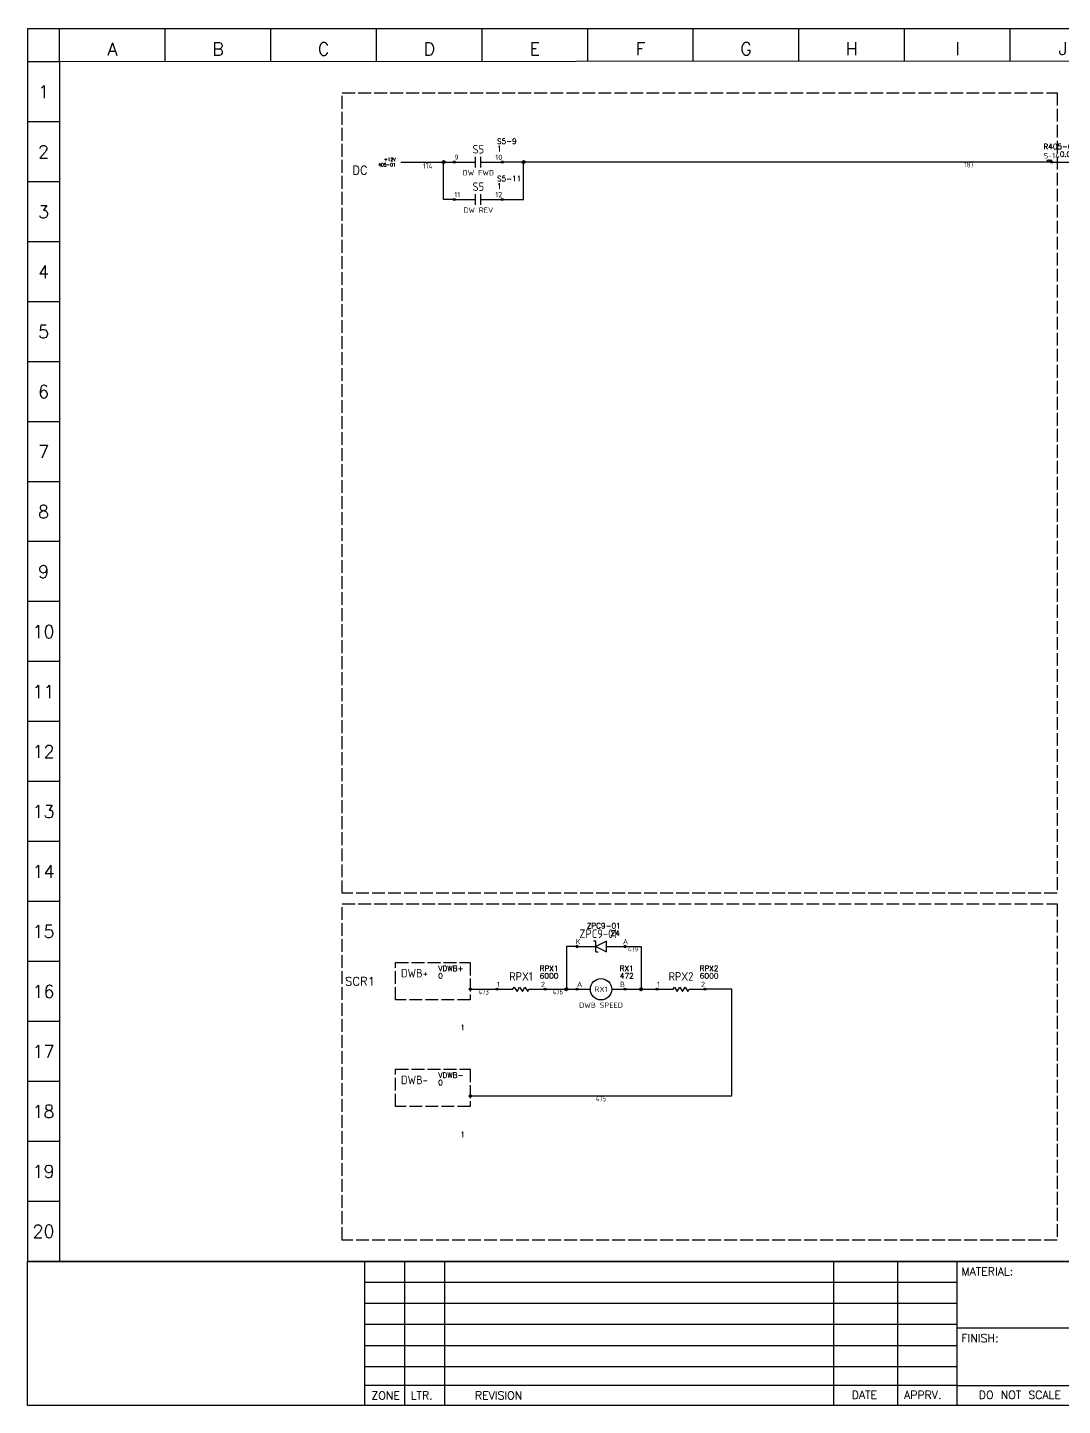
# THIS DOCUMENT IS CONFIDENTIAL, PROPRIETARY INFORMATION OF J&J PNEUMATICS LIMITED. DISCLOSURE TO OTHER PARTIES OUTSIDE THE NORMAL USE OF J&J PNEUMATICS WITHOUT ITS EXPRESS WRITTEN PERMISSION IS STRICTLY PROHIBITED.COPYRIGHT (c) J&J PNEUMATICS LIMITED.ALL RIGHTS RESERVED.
# Model space of a CAD drawing. Header units: millimetres. Extents: x 0 to 1020, y 0 to 646.
# Drawn here: x 0 to 485, y 0 to 646 of the extents above; entities that cross this region are included whole.
import ezdxf
from ezdxf.enums import TextEntityAlignment as Align

# ---------------------------------------------------------------- set-up
doc = ezdxf.new("R2010")
doc.units = ezdxf.units.MM
doc.header["$LTSCALE"] = 0.5
doc.linetypes.add('ACAD_ISO02W100', pattern=[15, 12, -3])
for name, color, linetype in [('LOCBOX', 7, 'ACAD_ISO02W100'), ('NETLIST', 50, 'Continuous'), ('OUTLINE_0', 7, 'Continuous'), ('OUTLINE_GRID', 7, 'Continuous'), ('SYMS', 7, 'Continuous'), ('WIREFIXED', 7, 'Continuous'), ('WIRENO', 7, 'Continuous'), ('WIRES', 7, 'Continuous')]:
    doc.layers.add(name, color=color, linetype=linetype)
doc.styles.add('MONOTXT', font='monotxt', dxfattribs={"height": 0.125})
doc.styles.get("Standard").update_dxf_attribs({"font": 'txt.shx', "bigfont": 'gbcbig.shx'})
doc.styles.add('WD', font='romans.shx', dxfattribs={"bigfont": 'gbcbig.shx'})
doc.styles.add('WD_IEC', font='isocp2.shx', dxfattribs={"width": 0.9, "height": 4})

# ---------------------------------------------------------------- blocks, each defined once
blk = doc.blocks.new('CONTRELEC 2016 BLOCK')
for p, q in [((131.63, 68.75), (131.63, 12.5)), ((147.26, 68.75), (147.26, 12.5)), ((162.88, 68.75), (162.88, 12.5)), ((314.74, 68.75), (314.74, 12.5)), ((339.74, 68.75), (339.74, 12.5)), ((362.88, 68.75), (362.88, 12.5)), ((444.47, 68.75), (444.47, 12.5)), ((512.88, 68.75), (512.88, 12.5)), ((562.5, 68.75), (562.5, 12.5)), ((587.5, 68.75), (587.5, 12.5)), ((702.25, 68.75), (702.25, 12.5)), ((362.88, 60.54), (131.63, 60.54)), ((587.5, 60.54), (512.88, 60.54)), ((544.24, 60.54), (544.24, 12.5)), ((362.88, 52.29), (131.63, 52.29)), ((587.5, 52.27), (512.88, 52.27)), ((362.88, 44.04), (131.63, 44.04)), ((587.5, 44.04), (512.88, 44.04)), ((702.25, 45.31), (850, 45.31)), ((362.88, 42.79), (444.47, 42.79)), ((444.47, 42.9), (513.01, 42.9)), ((362.88, 35.79), (131.63, 35.79)), ((587.5, 35.79), (512.88, 35.79)), ((362.88, 27.54), (131.63, 27.54)), ((587.5, 27.54), (512.88, 27.54)), ((587.24, 27.38), (850, 27.38)), ((362.88, 20.29), (131.63, 20.29)), ((362.88, 20.29), (444.47, 20.29)), ((587.5, 20.29), (512.88, 20.29)), ((702.25, 20.31), (850, 20.31)), ((753.23, 20.31), (753.23, 12.5)), ((812.7, 20.31), (812.7, 12.5))]:
    blk.add_line(p, q)
blk.add_lwpolyline([(0, 68.75), (850, 68.75), (850, 12.5), (0, 12.5)], close=True)
at = {"layer": 'OUTLINE_0', "linetype": 'Continuous'}
blk.add_line((544.24, 12.5), (562.5, 12.5), dxfattribs=at)
at = {"insert": (784.15, 34.85), "char_height": 2.5, "width": 3.4096, "attachment_point": 1}
blk.add_mtext('\\pi0.87148;-', dxfattribs=at)
at = {"layer": 'OUTLINE_0'}
for s, height, p in [('MATERIAL:', 3.125, (364.7, 63.28)), ('UNLESS OTHERWISE SPECIFIED', 2.35, (448.97, 64.79)), ('APPROVALS', 3, (520.53, 63.28)), ('DATE', 3, (568.82, 63.28)), ('TITLE', 3, (590.57, 63.19)), ('TOLERANCES ARE:', 2.35, (448.97, 56.96)), ('DIMENSIONS ARE IN INCHES', 2.35, (448.97, 60.88)), ('FRACTIONS', 2.35, (449.01, 53.04)), ('DECIMALS', 2.35, (473.22, 52.96)), ('ANGLES', 2.35, (495.17, 52.96)), ('DRAWN', 3, (515.21, 54.5)), ('%%P 1/64', 2.35, (450.01, 48.43)), ('.XX%%P.01', 2.35, (474.49, 48.43)), ('%%P 30%%D', 2.35, (496.69, 48.43)), ('CHECKED', 3, (515.21, 45.93)), ('.XXX%%P.005', 2.35, (473.98, 43.89)), ('DRAWING No.', 3, (705.14, 40.21)), ('FINISH:', 3.125, (364.7, 37.21)), ('APPROVAL', 3, (515.21, 37.77)), ('RELEASED', 3, (515.21, 29.61)), ('ENQUIRY/JOB NUMBER', 3, (589.63, 22.91)), ('FILE:', 3, (706.25, 22.18)), ('ZONE', 3.125, (134.3, 14.8)), ('LTR.', 3.125, (149.63, 14.83)), ('REVISION', 3.125, (174.72, 14.83)), ('DATE', 3.125, (321.88, 15.05)), ('APPRV.', 3.125, (342.3, 15.05)), ('DO NOT SCALE DRAWING', 3.125, (371.49, 15.05)), ('SCALE:', 3, (706.25, 15.11)), ('SHT    OF', 3, (765.79, 15.11))]:
    blk.add_text(s, height=height, dxfattribs=at).set_placement(p)
at = {"layer": 'OUTLINE_0', "style": 'WD'}
blk.add_text('REV.', height=3, dxfattribs=at).set_placement((816.29, 15.11))
at = {"layer": 'OUTLINE_0', "insert": (446.94, 41.22), "char_height": 1.875, "width": 63.19, "attachment_point": 1, "style": 'MONOTXT'}
blk.add_mtext('THIS DOCUMENT IS CONFIDENTIAL, PROPRIETARY INFORMATION OF CONTRELEC LIMITED. DISCLOSURE TO OTHER PARTIES OUTSIDE THE NORMAL USE OF CONTRELEC LIMITED WITHOUT ITS EXPRESS WRITTEN PERMISSION IS STRICTLY PROHIBITED. COPYRIGHT (C) CONTRELEC LIMITED.^JALL RIGHTS RESERVED.', dxfattribs=at)
at = {"layer": 'OUTLINE_0', "style": 'WD'}
for tag, height, p in [('DWGDESC1', 5, (644.66, 57.89)), ('EDBY', 3, (553.37, 56.41)), ('EDDATE', 3, (575, 56.41)), ('CKBY', 3, (553.37, 48.16)), ('CKDATE', 3, (575, 48.16)), ('DWGDESC2', 5, (645.03, 47.96)), ('DWGDESC3', 5, (645.15, 37.57)), ('PROJDESC', 5, (642.81, 17.97)), ('REVISION', 3, (835.28, 16.64))]:
    blk.add_attdef(tag, text='', height=height, dxfattribs=at).set_placement(p, align=Align.MIDDLE_CENTER)
blk.add_attdef('DWGNO', text='', height=5, dxfattribs=at).set_placement((782.6, 33.58), align=Align.MIDDLE_RIGHT)
blk.add_attdef('SHEETNO', text='', height=5, dxfattribs=at).set_placement((788, 33.58), align=Align.MIDDLE_LEFT)
for tag, p, height in [('FILENAME', (721.45, 22.05), 3), ('SCALE', (725.62, 15.05), 3), ('SH', (776.35, 15.29), 3), ('NSH', (796.5, 15.11), 3.12)]:
    blk.add_attdef(tag, p, '', height=height, dxfattribs=at)
at = {"layer": 'OUTLINE_0', "style": 'WD', "flags": 1}
blk.add_attdef('WD_TB', (567.05, 15.25), '', height=3, dxfattribs=at)
blk = doc.blocks.new('2010 Grid')
at = {"layer": 'OUTLINE_GRID'}
for p, q in [((0, 481.25), (0, 0)), ((850, 481.25), (0, 481.25)), ((12.5, 468.31), (12.5, 481.25)), ((53.75, 468.33), (53.75, 481.27)), ((95, 468.35), (95, 481.29)), ((136.25, 468.37), (136.25, 481.32)), ((177.5, 468.39), (177.5, 481.34)), ((218.75, 468.41), (218.75, 481.36)), ((260, 468.44), (260, 481.38)), ((301.25, 468.46), (301.25, 481.4)), ((342.5, 468.48), (342.5, 481.43)), ((383.75, 468.5), (383.75, 481.45)), ((425, 468.52), (425, 481.47)), ((466.25, 468.55), (466.25, 481.49)), ((507.5, 468.57), (507.5, 481.51)), ((548.75, 468.59), (548.75, 481.53)), ((590, 468.61), (590, 481.56)), ((631.25, 468.63), (631.25, 481.58)), ((672.5, 468.66), (672.5, 481.6)), ((713.75, 468.68), (713.75, 481.62)), ((755, 468.7), (755, 481.64)), ((796.25, 468.72), (796.25, 481.67)), ((837.5, 468.74), (837.5, 481.69)), ((850, 481.25), (850, 0)), ((12.5, 468.31), (0, 468.31)), ((837.5, 468.74), (12.5, 468.31)), ((12.5, 468.31), (12.5, 0)), ((837.5, 468.74), (837.5, 0)), ((850, 468.74), (837.5, 468.74)), ((12.5, 444.89), (0, 444.89)), ((850, 445.33), (837.5, 445.33)), ((12.5, 421.47), (0, 421.47)), ((850, 421.91), (837.5, 421.91)), ((850, 398.5), (837.5, 398.5)), ((12.5, 398.06), (0, 398.06)), ((12.5, 374.64), (0, 374.64)), ((850, 375.08), (837.5, 375.08)), ((12.5, 351.23), (0, 351.23)), ((850, 351.67), (837.5, 351.67)), ((850, 328.25), (837.5, 328.25)), ((12.5, 327.81), (0, 327.81)), ((12.5, 304.4), (0, 304.4)), ((850, 304.84), (837.5, 304.84)), ((12.5, 280.98), (0, 280.98)), ((850, 281.42), (837.5, 281.42)), ((12.5, 257.57), (0, 257.57)), ((850, 258.01), (837.5, 258.01)), ((12.5, 234.15), (0, 234.15)), ((850, 234.59), (837.5, 234.59)), ((12.5, 210.74), (0, 210.74)), ((850, 211.18), (837.5, 211.18)), ((12.5, 187.32), (0, 187.32)), ((850, 187.76), (837.5, 187.76)), ((12.5, 163.91), (0, 163.91)), ((850, 164.35), (837.5, 164.35)), ((12.5, 140.49), (0, 140.49)), ((850, 140.93), (837.5, 140.93)), ((12.5, 117.08), (0, 117.08)), ((850, 117.51), (837.5, 117.51)), ((12.5, 93.66), (0, 93.66)), ((850, 94.1), (837.5, 94.1)), ((12.5, 70.25), (0, 70.25)), ((850, 70.68), (837.5, 70.68)), ((12.5, 46.83), (0, 46.83)), ((850, 47.27), (837.5, 47.27)), ((12.5, 23.42), (0, 23.42)), ((850, 23.85), (837.5, 23.85)), ((850, 0), (0, 0))]:
    blk.add_line(p, q, dxfattribs=at)
at = {"layer": 'OUTLINE_GRID', "char_height": 5, "width": 17.7556, "attachment_point": 5}
for s, insert in [('A', (33.12, 473.28)), ('B', (74.38, 473.3)), ('C', (115.62, 473.32)), ('D', (156.88, 473.34)), ('E', (198.12, 473.37)), ('F', (239.38, 473.39)), ('G', (280.62, 473.41)), ('H', (321.88, 473.43)), ('I', (363.12, 473.45)), ('J', (404.37, 473.48)), ('K', (445.62, 473.5)), ('L', (486.88, 473.52)), ('M', (528.12, 473.54)), ('N', (569.38, 473.56)), ('O', (610.62, 473.59)), ('P', (651.88, 473.61)), ('Q', (693.12, 473.63)), ('R', (734.38, 473.65)), ('S', (775.62, 473.67)), ('T', (816.88, 473.69)), ('1', (6.25, 456.6)), ('1', (843.75, 457.04)), ('2', (843.75, 433.62)), ('2', (6.25, 433.18)), ('3', (6.25, 409.77)), ('3', (843.75, 410.21)), ('4', (6.25, 386.35)), ('4', (843.75, 386.79)), ('5', (843.75, 363.37)), ('5', (6.25, 362.94)), ('6', (6.25, 339.52)), ('6', (843.75, 339.96)), ('7', (6.25, 316.11)), ('7', (843.75, 316.54)), ('8', (6.25, 292.69)), ('8', (843.75, 293.13)), ('9', (6.25, 269.28)), ('9', (843.75, 269.71)), ('10', (6.25, 245.86)), ('10', (843.75, 246.3)), ('11', (6.25, 222.44)), ('11', (843.75, 222.88)), ('12', (6.25, 199.03)), ('12', (843.75, 199.47)), ('13', (6.25, 175.61)), ('13', (843.75, 176.05)), ('14', (6.25, 152.2)), ('14', (843.75, 152.64)), ('15', (6.25, 128.78)), ('15', (843.75, 129.22)), ('16', (6.25, 105.37)), ('16', (843.75, 105.81)), ('17', (6.25, 81.95)), ('17', (843.75, 82.39)), ('18', (6.25, 58.54)), ('18', (843.75, 58.98)), ('19', (843.75, 35.56)), ('19', (6.25, 35.12)), ('20', (6.25, 11.71)), ('20', (843.75, 12.15))]:
    blk.add_mtext(s, dxfattribs=dict(at, insert=insert))
blk = doc.blocks.new('CONTACT-NO')
for p, q in [((2.5, 0), (12.5, 0)), ((12.5, -2.5), (12.5, 2.5)), ((15, -2.5), (15, 2.5)), ((15, 0), (25, 0))]:
    blk.add_line(p, q)
for centre in [(2.5, 0), (25, 0)]:
    blk.add_circle(centre, 0.5)
at = {"style": 'WD_IEC', "flags": 1}
blk.add_attdef('LOC', text='', height=4, dxfattribs=at).set_placement((13.75, 11), align=Align.MIDDLE_CENTER)
at = {"style": 'WD_IEC'}
for tag, height, p in [('TAG1', 4, (13.75, 6)), ('DESC1', 2.5, (13.75, -5))]:
    blk.add_attdef(tag, text='', height=height, dxfattribs=at).set_placement(p, align=Align.MIDDLE_CENTER)
for tag, p, height, flags in [('X4TERM01', (2.5, 0), 0.64, 1), ('TERM01', (2.5, 1), 2.5, 8), ('X1TERM02', (25, 0), 0.64, 1)]:
    blk.add_attdef(tag, p, '', height=height, dxfattribs=dict(at, flags=flags))
at = {"style": 'WD_IEC', "flags": 8}
blk.add_attdef('TERM02', text='', height=2.5, dxfattribs=at).set_placement((25, 1), align=Align.RIGHT)
at = {"layer": 'NETLIST'}
for tag, p, height in [('NETTAG', (22.5, 8.5), 2.5), ('NETVALUE', (22.5, 5), 2.56)]:
    blk.add_attdef(tag, p, '', height=height, dxfattribs=at)
blk = doc.blocks.new('INTERCONNECT-H1')
blk.add_line((-2.5, 0), (12.5, 0))
for centre in [(-2.5, 0), (12.5, 0)]:
    blk.add_circle(centre, 0.5)
at = {"style": 'WD_IEC', "flags": 1}
for tag, height, p in [('LOC', 4, (5, 10)), ('TAG1', 4, (-2.43, 3.16)), ('DESC1', 2.5, (5, -2.5))]:
    blk.add_attdef(tag, text='', height=height, dxfattribs=at).set_placement(p, align=Align.MIDDLE_CENTER)
at = {"style": 'WD_IEC', "flags": 8}
for tag, p in [('TERM01', (-2.5, 1)), ('TERM02', (12.5, 1))]:
    blk.add_attdef(tag, text='', height=2.5, dxfattribs=at).set_placement(p, align=Align.BOTTOM_CENTER)
at = {"style": 'WD_IEC', "flags": 1}
blk.add_attdef('X4TERM01', (-2.5, 0), '', height=0.5, dxfattribs=at)
blk.add_attdef('X1TERM02', text='', height=0.5, dxfattribs=at).set_placement((12.5, 0), align=Align.RIGHT)
at = {"layer": 'NETLIST'}
for tag, p in [('NETTAG', (5, 6)), ('NETVALUE', (5, 2.5))]:
    blk.add_attdef(tag, text='', height=2.5, dxfattribs=at).set_placement(p, align=Align.CENTER)
blk.add_attdef('X4TERMDESC01', text='', height=1, dxfattribs=at).set_placement((-2.5, 0), align=Align.RIGHT)
blk.add_attdef('X1TERMDESC02', (12.5, 0), '', height=1, dxfattribs=at)
blk = doc.blocks.new('WDDOT')
for radius in [0.72, 0.449, 0.223]:
    blk.add_circle((0, 0), radius)
blk = doc.blocks.new('WD_WNH2')
at = {"linetype": 'Continuous', "style": 'WD_IEC', "width": 0.8}
blk.add_attdef('WIRENO', text='', height=2.5, dxfattribs=at).set_placement((0, 0), align=Align.TOP_CENTER)
at = {"style": 'WD_IEC', "flags": 1}
for tag, p in [('W02USER', (0, -1.21)), ('W03USER', (0, -1.33)), ('W04USER', (0, -1.46)), ('W05USER', (0, -1.58)), ('W06USER', (0, -1.71)), ('W07USER', (0, -1.83)), ('W08USER', (0, -1.96)), ('W09USER', (0, -2.08)), ('W01USER', (0, -1.08)), ('W10USER', (0, -2.21))]:
    blk.add_attdef(tag, text='', height=0.08, dxfattribs=at).set_placement(p, align=Align.CENTER)
blk = doc.blocks.new('DCM-1')
at = {"linetype": 'ACAD_ISO02W100'}
blk.add_lwpolyline([(-35, 12.5), (0, 12.5), (0, -5), (-35, -5)], close=True, dxfattribs=at)
blk.add_circle((0, 0), 0.5)
at = {"style": 'WD_IEC'}
for tag, height, flags, p in [('LOC', 4, 1, (-32.5, 14.5)), ('DESC1', 3, 9, (-32.5, 2.5))]:
    blk.add_attdef(tag, text='', height=height, dxfattribs=dict(at, flags=flags)).set_placement(p, align=Align.MIDDLE_LEFT)
blk.add_attdef('TAG1', text='', height=4, dxfattribs=at).set_placement((-32.5, 7.5), align=Align.MIDDLE_LEFT)
at = {"style": 'WD_IEC', "flags": 1}
blk.add_attdef('X1TERM01', (0, 0), '', height=0.5, dxfattribs=at)
blk.add_attdef('TERMDESC01', text='', height=2.5).set_placement((-2.5, -1), align=Align.TOP_RIGHT)
blk.add_attdef('TERM01', text='', height=2.5).set_placement((-2.5, -20), align=Align.BOTTOM_RIGHT)
at = {"layer": 'NETLIST'}
for tag, p in [('NETTAG', (-15, 8.5)), ('NETVALUE', (-15, 5))]:
    blk.add_attdef(tag, p, '', height=2.5, dxfattribs=at)
blk = doc.blocks.new('CONTACTOR-H')
for p, q in [((0, 0), (6.25, 0)), ((16.25, 0), (22.5, 0))]:
    blk.add_line(p, q)
for centre, radius in [((0, 0), 0.5), ((11.25, 0), 5), ((22.5, 0), 0.5)]:
    blk.add_circle(centre, radius)
at = {"style": 'WD_IEC', "flags": 1}
blk.add_attdef('LOC', text='', height=4, dxfattribs=at).set_placement((11.25, 8.5), align=Align.MIDDLE_CENTER)
at = {"style": 'WD_IEC'}
for tag, p, height, flags in [('X4TERM01', (0, 0), 0.64, 1), ('TERM01', (0, 1), 2.5, 8), ('X1TERM02', (22.5, 0), 0.64, 1)]:
    blk.add_attdef(tag, p, '', height=height, dxfattribs=dict(at, flags=flags))
for tag, height, p in [('TAG1', 4, (11.25, 0)), ('DESC1', 2.5, (11.25, -7.5))]:
    blk.add_attdef(tag, text='', height=height, dxfattribs=at).set_placement(p, align=Align.MIDDLE_CENTER)
at = {"style": 'WD_IEC', "flags": 8}
blk.add_attdef('TERM02', text='', height=2.5, dxfattribs=at).set_placement((22.5, 1), align=Align.RIGHT)
at = {"layer": 'NETLIST'}
for tag, p, height in [('NETTAG', (20, 8.5), 2.5), ('NETVALUE', (20, 5), 2.56)]:
    blk.add_attdef(tag, p, '', height=height, dxfattribs=at)
blk = doc.blocks.new('RESISTOR-1')
for p, q in [((0, 0), (7.5, 0)), ((7.5, 0), (8.12, 1)), ((8.12, 1), (9.38, -1)), ((9.38, -1), (10.62, 1)), ((10.62, 1), (11.88, -1)), ((11.88, -1), (13.12, 1)), ((13.12, 1), (14.38, -1)), ((14.38, -1), (15, 0)), ((15, 0), (22.5, 0))]:
    blk.add_line(p, q)
for centre in [(0, 0), (22.5, 0)]:
    blk.add_circle(centre, 0.5)
at = {"style": 'WD_IEC', "flags": 1}
blk.add_attdef('LOC', text='', height=4, dxfattribs=at).set_placement((11.25, 11), align=Align.MIDDLE_CENTER)
at = {"style": 'WD_IEC'}
for tag, height, p in [('TAG1', 4, (11.25, 6)), ('DESC1', 2.5, (10.75, -3))]:
    blk.add_attdef(tag, text='', height=height, dxfattribs=at).set_placement(p, align=Align.MIDDLE_CENTER)
for tag, p, height, flags in [('X4TERM01', (0, 0), 0.64, 1), ('TERM01', (0, 1), 2.5, 8), ('X1TERM02', (22.5, 0), 0.64, 1)]:
    blk.add_attdef(tag, p, '', height=height, dxfattribs=dict(at, flags=flags))
at = {"style": 'WD_IEC', "flags": 8}
blk.add_attdef('TERM02', text='', height=2.5, dxfattribs=at).set_placement((22.5, 1), align=Align.RIGHT)
at = {"layer": 'NETLIST'}
for tag, p, height in [('NETTAG', (20, 8.5), 2.5), ('NETVALUE', (20, 5), 2.56)]:
    blk.add_attdef(tag, p, '', height=height, dxfattribs=at)
blk = doc.blocks.new('ZENER-1')
for p, q in [((8.75, 0), (0, 0)), ((8.75, -2.5), (8.75, 2.5)), ((8.75, 2.5), (13.75, 0)), ((13.75, 0), (8.75, -2.5)), ((13.75, -2.5), (13.75, 2.5)), ((13.75, 2.5), (14.8, 2.5)), ((22.5, 0), (13.75, 0)), ((13.75, -2.5), (12.54, -2.5))]:
    blk.add_line(p, q)
for centre in [(0, 0), (22.5, 0)]:
    blk.add_circle(centre, 0.5)
at = {"style": 'WD_IEC', "flags": 1}
blk.add_attdef('LOC', text='', height=4, dxfattribs=at).set_placement((12.55, 11), align=Align.MIDDLE_CENTER)
at = {"style": 'WD_IEC'}
for tag, height, p in [('TAG1', 4, (12.53, 6)), ('DESC1', 2.5, (12.5, -5))]:
    blk.add_attdef(tag, text='', height=height, dxfattribs=at).set_placement(p, align=Align.MIDDLE_CENTER)
for tag, p, height, flags in [('TERM02', (-1.22, 1), 2.5, 8), ('X1TERM02', (0, 0), 0.64, 1), ('X4TERM01', (22.5, 0), 0.64, 1)]:
    blk.add_attdef(tag, p, '', height=height, dxfattribs=dict(at, flags=flags))
at = {"style": 'WD_IEC', "flags": 8}
blk.add_attdef('TERM01', text='', height=2.5, dxfattribs=at).set_placement((22.5, 1), align=Align.RIGHT)
at = {"layer": 'NETLIST'}
for tag, p, height in [('NETTAG', (2.5, 8.5), 2.5), ('NETVALUE', (2.5, 5), 2.56)]:
    blk.add_attdef(tag, p, '', height=height, dxfattribs=at)

msp = doc.modelspace()

# ---------------------------------------------------------------- linework, layer by layer
at = {"layer": 'LOCBOX'}
for points in [[(147.5, 615), (482.5, 615), (482.5, 240), (147.5, 240)], [(147.5, 235), (482.5, 235), (482.5, 77.5), (147.5, 77.5)]]:
    msp.add_lwpolyline(points, close=True, dxfattribs=at)
at = {"layer": 'WIRES'}
for p, q in [((175, 582.5), (200, 582.5)), ((195, 565), (195, 582.5)), ((480, 582.5), (222.5, 582.5)), ((232.5, 565), (232.5, 582.5)), ((200, 565), (195, 565)), ((222.5, 565), (232.5, 565)), ((257.5, 215), (252.5, 215)), ((252.5, 215), (252.5, 195)), ((280, 215), (287.5, 215)), ((287.5, 215), (287.5, 195)), ((207.5, 195), (220, 195)), ((242.5, 195), (257.5, 195)), ((280, 195), (295, 195)), ((330, 195), (317.5, 195)), ((330, 145), (330, 195)), ((207.5, 145), (330, 145))]:
    msp.add_line(p, q, dxfattribs=at)

# ---------------------------------------------------------------- block references
at = {"xscale": 1.2, "yscale": 1.2, "zscale": 1.2}
msp.add_blockref('2010 Grid', (0, 67.5), dxfattribs=at)
ref = msp.add_blockref('CONTACT-NO', (197.5, 582.5))
ref.add_attrib('NETTAG', 'S5-9', (220, 591), dxfattribs={"layer": 'NETLIST', "height": 2.5})
ref.add_attrib('NETVALUE', '1', (220, 587.5), dxfattribs={"layer": 'NETLIST', "height": 2.56})
ref.add_attrib('TAG1', 'S5', dxfattribs={"height": 4, "style": 'WD_IEC'}).set_placement((211.25, 588.5), align=Align.MIDDLE_CENTER)
ref.add_attrib('DESC1', 'DW FWD', dxfattribs={"height": 2.5, "style": 'WD_IEC'}).set_placement((211.25, 577.5), align=Align.MIDDLE_CENTER)
ref.add_attrib('TERM01', '9', (200, 583.5), dxfattribs={"height": 2.5, "style": 'WD_IEC'})
ref.add_attrib('TERM02', '10', dxfattribs={"height": 2.5, "style": 'WD_IEC'}).set_placement((222.5, 583.5), align=Align.RIGHT)
ref = msp.add_blockref('INTERCONNECT-H1', (482.5, 582.5))
ref.add_attrib('TERM02', '6-14', dxfattribs={"height": 2.5, "style": 'WD_IEC'}).set_placement((495, 583.5), align=Align.BOTTOM_CENTER)
ref.add_attrib('TERM01', '5-14', dxfattribs={"height": 2.5, "style": 'WD_IEC'}).set_placement((480, 583.5), align=Align.BOTTOM_CENTER)
ref.add_attrib('NETVALUE', '0.01', dxfattribs={"layer": 'NETLIST', "height": 2.5}).set_placement((487.5, 585), align=Align.CENTER)
ref.add_attrib('NETTAG', 'R405-04-01', dxfattribs={"layer": 'NETLIST', "height": 2.5}).set_placement((487.5, 588.5), align=Align.CENTER)
ref.add_attrib('X4TERMDESC01', '*DC', dxfattribs={"layer": 'NETLIST', "height": 1}).set_placement((480, 582.5), align=Align.RIGHT)
ref.add_attrib('X1TERMDESC02', '*MCC', (495, 582.5), dxfattribs={"layer": 'NETLIST', "height": 1})
ref = msp.add_blockref('CONTACT-NO', (197.5, 565))
ref.add_attrib('NETTAG', 'S5-11', (220, 573.5), dxfattribs={"layer": 'NETLIST', "height": 2.5})
ref.add_attrib('NETVALUE', '1', (220, 570), dxfattribs={"layer": 'NETLIST', "height": 2.56})
ref.add_attrib('TAG1', 'S5', dxfattribs={"height": 4, "style": 'WD_IEC'}).set_placement((211.25, 571), align=Align.MIDDLE_CENTER)
ref.add_attrib('DESC1', 'DW REV', dxfattribs={"height": 2.5, "style": 'WD_IEC'}).set_placement((211.25, 560), align=Align.MIDDLE_CENTER)
ref.add_attrib('TERM01', '11', (200, 566), dxfattribs={"height": 2.5, "style": 'WD_IEC'})
ref.add_attrib('TERM02', '12', dxfattribs={"height": 2.5, "style": 'WD_IEC'}).set_placement((222.5, 566), align=Align.RIGHT)
ref = msp.add_blockref('ZENER-1', (280, 215), dxfattribs=dict(xscale=-1))
ref.add_attrib('TERM02', 'A', (278.97, 216), dxfattribs={"height": 2.5, "style": 'WD_IEC'})
ref.add_attrib('TERM01', 'K', dxfattribs={"height": 2.5, "style": 'WD_IEC'}).set_placement((259.14, 216), align=Align.RIGHT)
ref.add_attrib('TAG1', 'ZPC9-01', dxfattribs={"height": 4, "style": 'WD_IEC'}).set_placement((267.47, 221), align=Align.MIDDLE_CENTER)
ref.add_attrib('NETVALUE', '24', (273.23, 220), dxfattribs={"layer": 'NETLIST', "height": 2.56})
ref.add_attrib('NETTAG', 'ZPC9-01', (262.08, 223.5), dxfattribs={"layer": 'NETLIST', "height": 2.5})
for p, values in [((207.5, 195), {'NETVALUE': '0', 'NETTAG': 'VDWB+', 'TERM01': '1', 'TAG1': 'DWB+'}), ((207.5, 145), {'NETVALUE': '0', 'NETTAG': 'VDWB-', 'TERM01': '1', 'TAG1': 'DWB-'})]:
    msp.add_blockref('DCM-1', p).add_auto_attribs(values)
ref = msp.add_blockref('RESISTOR-1', (220, 195))
ref.add_attrib('NETTAG', 'RPX1', (240, 203.5), dxfattribs={"layer": 'NETLIST', "height": 2.5})
ref.add_attrib('NETVALUE', '6000', (240, 200), dxfattribs={"layer": 'NETLIST', "height": 2.56})
ref.add_attrib('TAG1', 'RPX1', dxfattribs={"height": 4, "style": 'WD_IEC'}).set_placement((231.25, 201), align=Align.MIDDLE_CENTER)
ref.add_attrib('TERM01', '1', (220, 196), dxfattribs={"height": 2.5, "style": 'WD_IEC'})
ref.add_attrib('TERM02', '2', dxfattribs={"height": 2.5, "style": 'WD_IEC'}).set_placement((242.5, 196), align=Align.RIGHT)
ref = msp.add_blockref('CONTACTOR-H', (257.5, 195))
ref.add_attrib('TERM02', 'B', dxfattribs={"height": 2.5, "style": 'WD_IEC'}).set_placement((280, 196), align=Align.RIGHT)
ref.add_attrib('TERM01', 'A', (257.5, 196), dxfattribs={"height": 2.5, "style": 'WD_IEC'})
ref.add_attrib('DESC1', 'DWB SPEED', dxfattribs={"height": 2.5, "style": 'WD_IEC'}).set_placement((268.75, 187.5), align=Align.MIDDLE_CENTER)
ref.add_attrib('TAG1', 'RX1', dxfattribs={"height": 2.5, "style": 'WD_IEC'}).set_placement((268.75, 195), align=Align.MIDDLE_CENTER)
ref.add_attrib('NETVALUE', '472', (277.5, 200), dxfattribs={"layer": 'NETLIST', "height": 2.56})
ref.add_attrib('NETTAG', 'RX1', (277.5, 203.5), dxfattribs={"layer": 'NETLIST', "height": 2.5})
ref = msp.add_blockref('RESISTOR-1', (295, 195))
ref.add_attrib('NETTAG', 'RPX2', (315, 203.5), dxfattribs={"layer": 'NETLIST', "height": 2.5})
ref.add_attrib('NETVALUE', '6000', (315, 200), dxfattribs={"layer": 'NETLIST', "height": 2.56})
ref.add_attrib('TAG1', 'RPX2', dxfattribs={"height": 4, "style": 'WD_IEC'}).set_placement((306.25, 201), align=Align.MIDDLE_CENTER)
ref.add_attrib('TERM01', '1', (295, 196), dxfattribs={"height": 2.5, "style": 'WD_IEC'})
ref.add_attrib('TERM02', '2', dxfattribs={"height": 2.5, "style": 'WD_IEC'}).set_placement((317.5, 196), align=Align.RIGHT)
msp.add_blockref('CONTRELEC 2016 BLOCK', (0, -15), dxfattribs=at).add_auto_attribs({'DWGNO': 'S405', 'FILENAME': 'S405-04', 'DWGDESC1': 'DW AUXILIARY LOGIC', 'DWGDESC2': '-', 'DWGDESC3': '-', 'SH': '1', 'NSH': '4', 'SCALE': 'NTS', 'EDBY': 'GJB', 'EDDATE': '21/04/17', 'PROJDESC': 'CONTRELEC', 'SHEETNO': '04', 'REVISION': '1'})
at = {"layer": 'SYMS'}
for p in [(195, 582.5), (232.5, 582.5), (252.5, 195), (287.5, 195)]:
    msp.add_blockref('WDDOT', p, dxfattribs=at)
at = {"layer": 'WIREFIXED'}
ref = msp.add_blockref('WD_WNH2', (187.5, 582.5), dxfattribs=at)
ref.add_attrib('WIRENOF', '174', dxfattribs={"linetype": 'Continuous', "height": 2.5, "style": 'WD_IEC', "width": 0.8}).set_placement((187.56, 581.87), align=Align.TOP_CENTER)
ref = msp.add_blockref('WD_WNH2', (441.25, 582.5), dxfattribs=at)
ref.add_attrib('WIRENOF', '187', dxfattribs={"linetype": 'Continuous', "height": 2.5, "style": 'WD_IEC', "width": 0.8}).set_placement((441.25, 582.5), align=Align.TOP_CENTER)
at = {"layer": 'WIRENO'}
ref = msp.add_blockref('WD_WNH2', (283.75, 215), dxfattribs=at)
ref.add_attrib('WIRENO', '479', dxfattribs={"linetype": 'Continuous', "height": 2.5, "style": 'WD_IEC', "width": 0.8}).set_placement((283.75, 215), align=Align.TOP_CENTER)
ref = msp.add_blockref('WD_WNH2', (213.75, 195), dxfattribs=at)
ref.add_attrib('WIRENO', '473', dxfattribs={"linetype": 'Continuous', "height": 2.5, "style": 'WD_IEC', "width": 0.8}).set_placement((213.75, 195), align=Align.TOP_CENTER)
ref = msp.add_blockref('WD_WNH2', (248.5, 195), dxfattribs=at)
ref.add_attrib('WIRENO', '476', dxfattribs={"linetype": 'Continuous', "height": 2.5, "style": 'WD_IEC', "width": 0.8}).set_placement((248.5, 195), align=Align.TOP_CENTER)
ref = msp.add_blockref('WD_WNH2', (268.75, 145), dxfattribs=at)
ref.add_attrib('WIRENO', '475', dxfattribs={"linetype": 'Continuous', "height": 2.5, "style": 'WD_IEC', "width": 0.8}).set_placement((268.75, 145), align=Align.TOP_CENTER)

# ---------------------------------------------------------------- texts
at = {"insert": (172.5, 582.5), "char_height": 1.5, "attachment_point": 6}
msp.add_mtext_dynamic_manual_height_columns('+12V\\P405-01', width=15, gutter_width=0.5, heights=[0], dxfattribs=at)
at = {"layer": 'LOCBOX'}
for s, p in [('DC', (155.83, 575.5)), ('SCR1', (155.83, 195.5))]:
    msp.add_text(s, height=4, dxfattribs=at).set_placement(p, align=Align.BOTTOM_CENTER)

doc.saveas('drawing.dxf')
